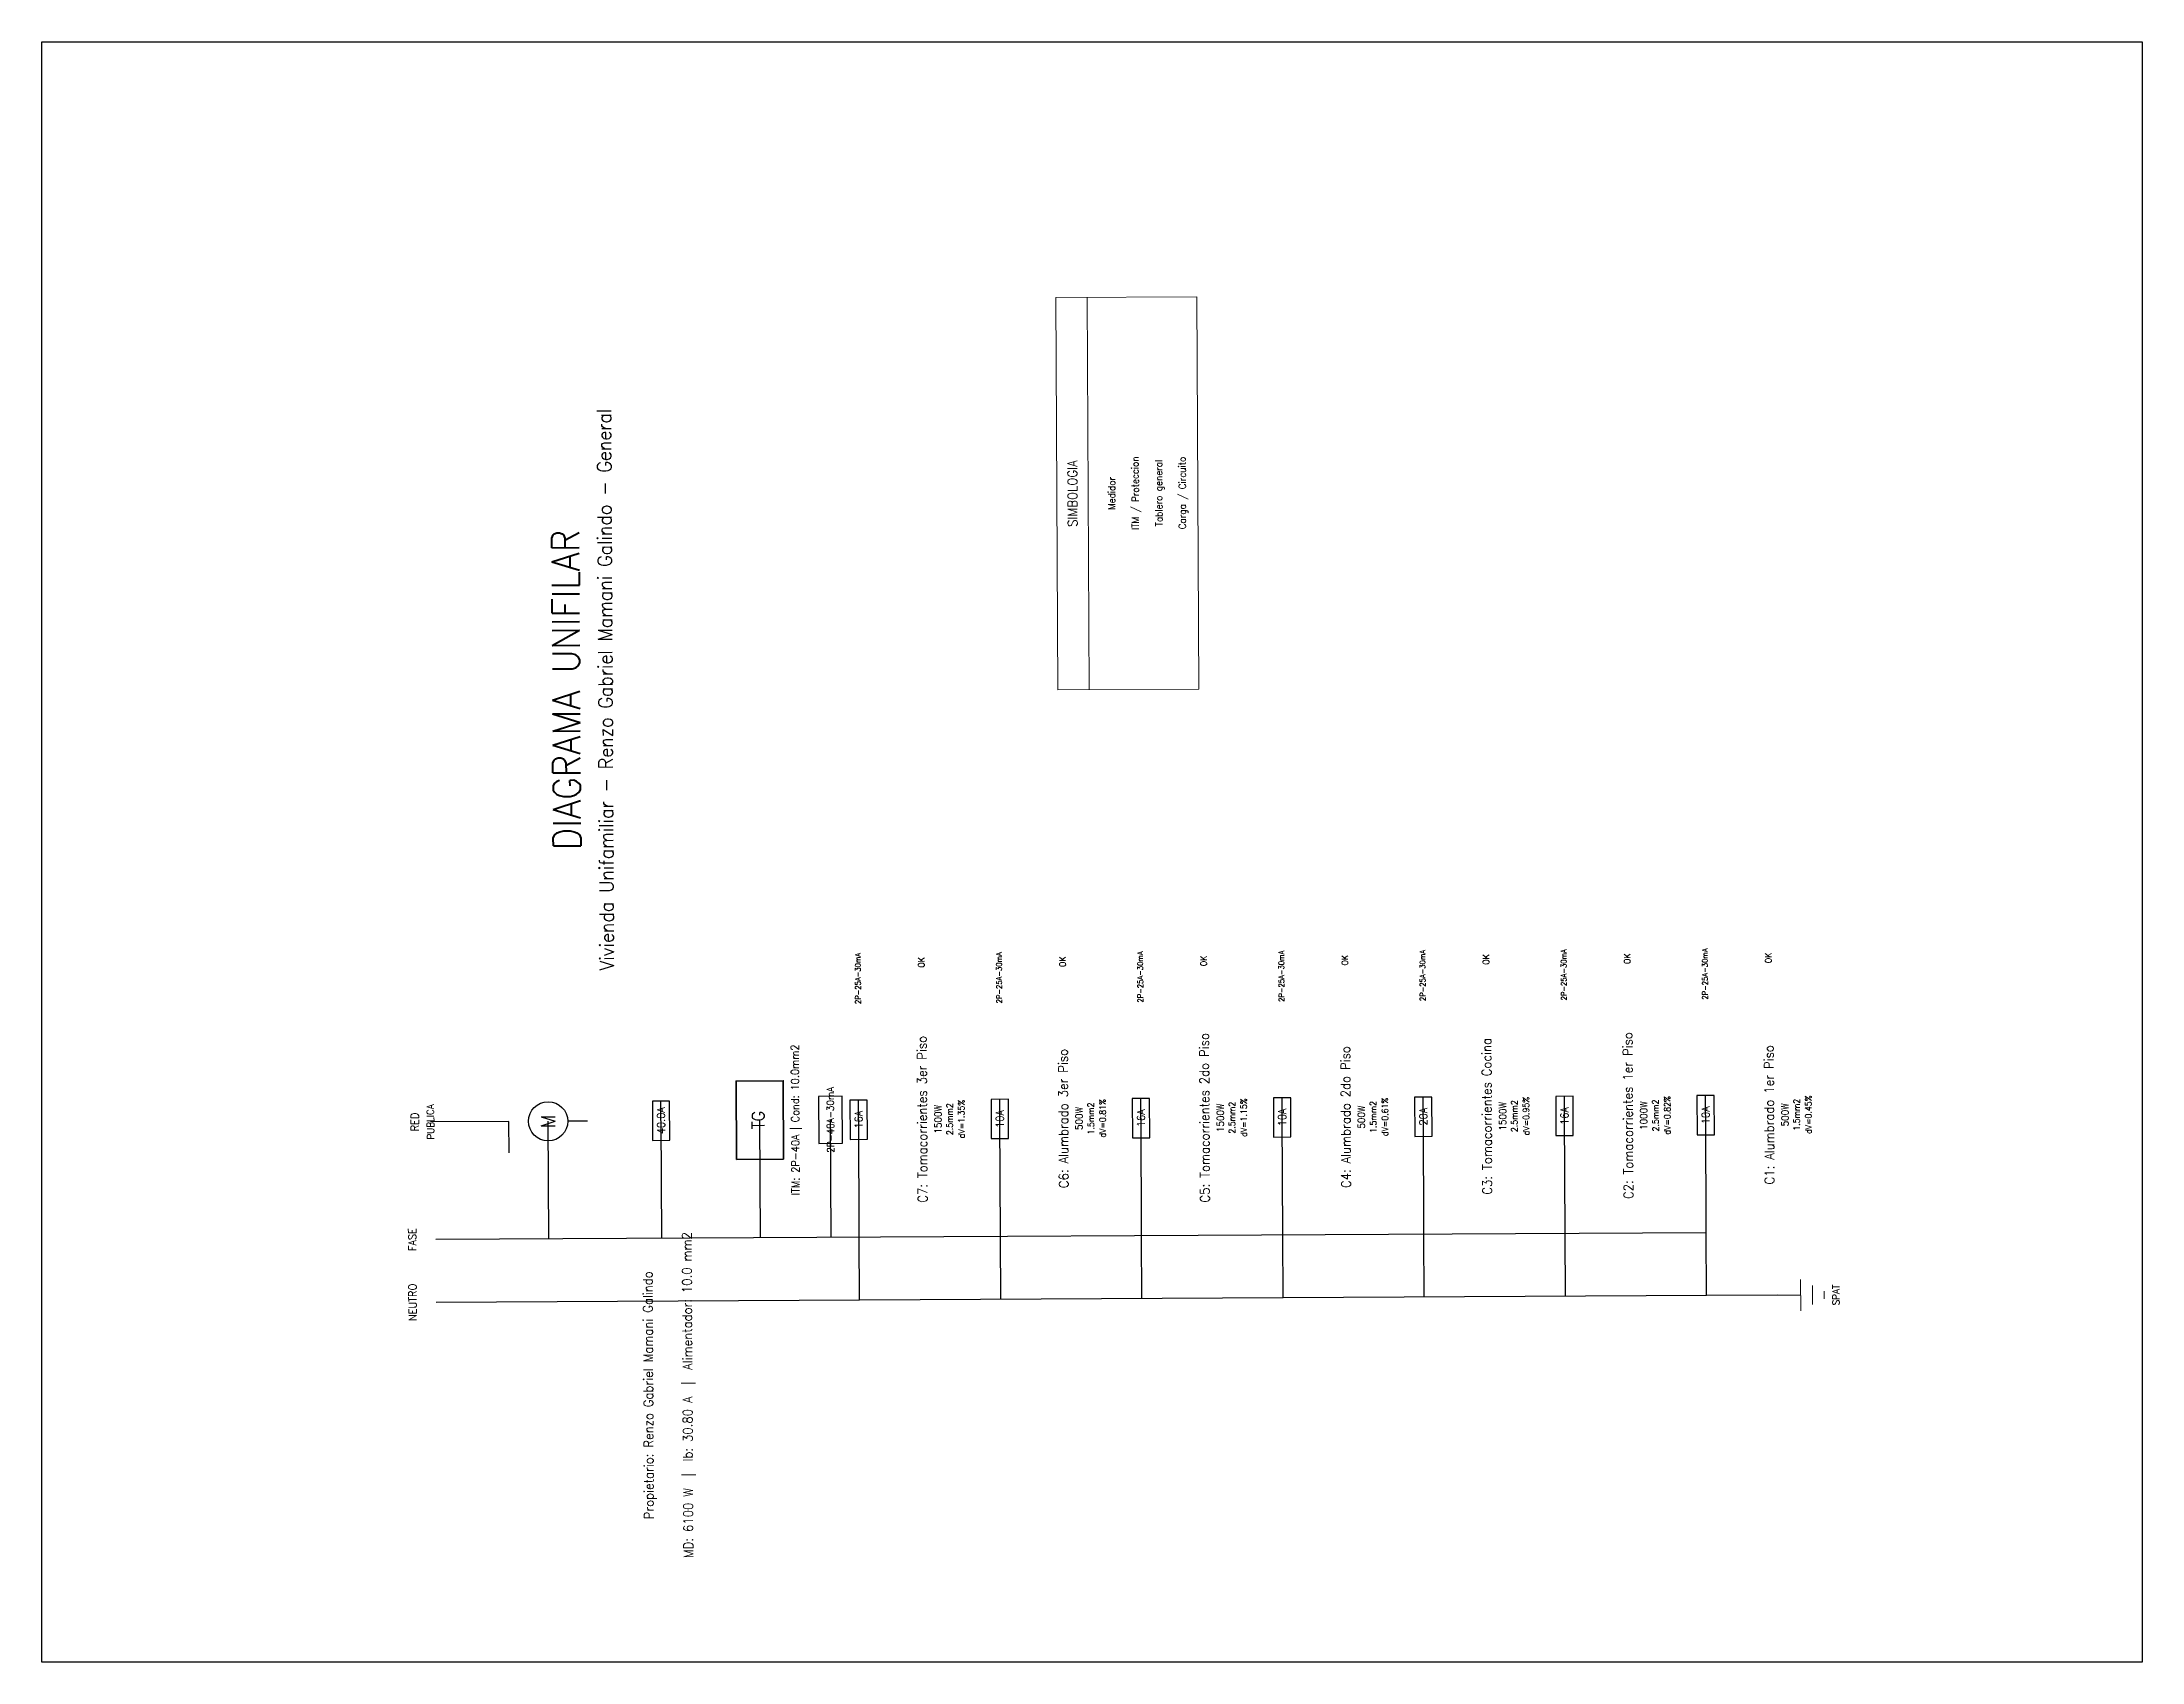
# Model space of a CAD drawing. Header units: metres. Extents: x -1 to 25.8, y 9.9 to 30.5.
import ezdxf
from ezdxf.enums import TextEntityAlignment as Align

# ---------------------------------------------------------------- set-up
doc = ezdxf.new("R2010")
doc.units = ezdxf.units.M
doc.layers.get('0').update_dxf_attribs({"linetype": 'CONTINUOUS'})
for name, color, linetype, lineweight in [('UNIFILAR_CARGA', 5, 'CONTINUOUS', 25), ('UNIFILAR_LINEAS', 7, 'CONTINUOUS', 25), ('UNIFILAR_MARCO', 8, 'CONTINUOUS', 18), ('UNIFILAR_MEDIDOR', 6, 'CONTINUOUS', 25), ('UNIFILAR_PROTECCION', 3, 'CONTINUOUS', 25), ('UNIFILAR_TABLERO', 1, 'CONTINUOUS', 35), ('UNIFILAR_TEXTOS', 7, 'CONTINUOUS', 13), ('UNIFILAR_TIERRA', 4, 'CONTINUOUS', 13)]:
    doc.layers.add(name, color=color, linetype=linetype, lineweight=lineweight)
doc.styles.get("Standard").update_dxf_attribs({"font": 'STANDARD'})

msp = doc.modelspace()

# ---------------------------------------------------------------- linework, layer by layer
msp.add_lwpolyline([(-0.954, 30.519), (25.824, 30.519), (25.824, 9.867), (-0.954, 9.867)], close=True)
at = {"layer": 'UNIFILAR_LINEAS'}
for p, q in [((5, 16.757), (4, 16.752)), ((5.002, 16.357), (5, 16.757)), ((5.508, 15.26), (5.5, 16.76)), ((6, 16.763), (5.75, 16.761)), ((6.948, 15.268), (6.94, 16.768)), ((8.208, 15.274), (8.2, 16.774)), ((9.108, 15.279), (9.1, 16.779)), ((9.468, 15.281), (9.46, 16.781)), ((11.268, 15.29), (11.26, 16.79)), ((13.068, 15.3), (13.06, 16.8)), ((14.868, 15.309), (14.86, 16.809)), ((16.668, 15.319), (16.66, 16.819)), ((18.468, 15.328), (18.46, 16.828)), ((20.268, 15.338), (20.26, 16.838)), ((20.268, 15.338), (4.068, 15.252)), ((9.472, 14.481), (9.468, 15.281)), ((11.272, 14.49), (11.268, 15.29)), ((13.072, 14.5), (13.068, 15.3)), ((14.872, 14.509), (14.868, 15.309)), ((16.672, 14.519), (16.668, 15.319)), ((18.472, 14.528), (18.468, 15.328)), ((20.272, 14.538), (20.268, 15.338)), ((20.272, 14.538), (4.072, 14.452)), ((21.172, 14.542), (20.272, 14.538))]:
    msp.add_line(p, q, dxfattribs=at)
at = {"layer": 'UNIFILAR_MARCO'}
msp.add_line((12.399, 22.263), (12.373, 27.263), dxfattribs=at)
msp.add_lwpolyline([(13.799, 22.27), (13.773, 27.27), (11.973, 27.261), (11.999, 22.261), (13.799, 22.27)], dxfattribs=at)
at = {"layer": 'UNIFILAR_MEDIDOR'}
msp.add_circle((5.5, 16.76), 0.25, dxfattribs=at)
at = {"layer": 'UNIFILAR_PROTECCION'}
for p, q in [((6.941, 16.518), (6.939, 17.018)), ((9.461, 16.531), (9.459, 17.031)), ((11.261, 16.54), (11.259, 17.04)), ((13.061, 16.55), (13.059, 17.05)), ((14.861, 16.559), (14.859, 17.059)), ((16.661, 16.569), (16.659, 17.069)), ((18.461, 16.578), (18.459, 17.078)), ((20.261, 16.588), (20.258, 17.088))]:
    msp.add_line(p, q, dxfattribs=at)
for points in [[(7.051, 16.518), (7.049, 17.018), (6.829, 17.017), (6.831, 16.517), (7.051, 16.518)], [(9.252, 16.48), (9.248, 17.08), (8.948, 17.078), (8.952, 16.478), (9.252, 16.48)], [(9.571, 16.531), (9.569, 17.031), (9.349, 17.03), (9.351, 16.53), (9.571, 16.531)], [(11.371, 16.541), (11.369, 17.041), (11.149, 17.04), (11.151, 16.54), (11.371, 16.541)], [(13.171, 16.55), (13.169, 17.05), (12.949, 17.049), (12.951, 16.549), (13.171, 16.55)], [(14.971, 16.56), (14.969, 17.06), (14.749, 17.059), (14.751, 16.559), (14.971, 16.56)], [(16.771, 16.569), (16.769, 17.069), (16.549, 17.068), (16.551, 16.568), (16.771, 16.569)], [(18.571, 16.579), (18.569, 17.079), (18.349, 17.078), (18.351, 16.578), (18.571, 16.579)], [(20.371, 16.588), (20.368, 17.088), (20.148, 17.087), (20.151, 16.587), (20.371, 16.588)]]:
    msp.add_lwpolyline(points, dxfattribs=at)
at = {"layer": 'UNIFILAR_TABLERO'}
msp.add_lwpolyline([(8.503, 16.276), (8.497, 17.276), (7.897, 17.273), (7.903, 16.273), (8.503, 16.276)], dxfattribs=at)
at = {"layer": 'UNIFILAR_TIERRA'}
for p, q in [((21.473, 14.344), (21.471, 14.744)), ((21.172, 14.542), (21.472, 14.544)), ((21.622, 14.425), (21.621, 14.665)), ((21.772, 14.495), (21.772, 14.595))]:
    msp.add_line(p, q, dxfattribs=at)

# ---------------------------------------------------------------- texts
at = {"layer": 'UNIFILAR_CARGA'}
for s, p in [('C7: Tomacorrientes 3er Piso', (10.27, 16.785)), ('C5: Tomacorrientes 2do Piso', (13.87, 16.804)), ('C4: Alumbrado 2do Piso', (15.67, 16.813)), ('C3: Tomacorrientes Cocina', (17.47, 16.823)), ('C2: Tomacorrientes 1er Piso', (19.27, 16.832)), ('C1: Alumbrado 1er Piso', (21.07, 16.842)), ('C6: Alumbrado 3er Piso', (12.07, 16.795))]:
    msp.add_text(s, height=0.12, rotation=90.301, dxfattribs=at).set_placement(p, align=Align.MIDDLE_CENTER)
at = {"layer": 'UNIFILAR_MEDIDOR'}
msp.add_text('M', height=0.18, rotation=90.301, dxfattribs=at).set_placement((5.5, 16.76), align=Align.MIDDLE_CENTER)
at = {"layer": 'UNIFILAR_PROTECCION'}
for s, height, p in [('2P-25A-30mA', 0.07, (9.45, 18.581)), ('OK', 0.08, (10.259, 18.785)), ('2P-25A-30mA', 0.07, (11.25, 18.59)), ('OK', 0.08, (12.059, 18.794)), ('2P-25A-30mA', 0.07, (13.05, 18.6)), ('OK', 0.08, (13.859, 18.804)), ('2P-25A-30mA', 0.07, (14.85, 18.609)), ('OK', 0.08, (15.659, 18.813)), ('2P-25A-30mA', 0.07, (16.65, 18.619)), ('OK', 0.08, (17.459, 18.823)), ('2P-25A-30mA', 0.07, (18.45, 18.628)), ('OK', 0.08, (19.259, 18.832)), ('2P-25A-30mA', 0.07, (20.25, 18.638)), ('OK', 0.08, (21.059, 18.842)), ('2P-40A-30mA', 0.09, (9.1, 16.779)), ('40.0A', 0.1, (6.94, 16.768)), ('16A', 0.1, (9.46, 16.781)), ('10A', 0.1, (11.26, 16.79)), ('16A', 0.1, (13.06, 16.8)), ('10A', 0.1, (14.86, 16.809)), ('20A', 0.1, (16.66, 16.819)), ('16A', 0.1, (18.46, 16.828)), ('10A', 0.1, (20.26, 16.838))]:
    msp.add_text(s, height=height, rotation=90.301, dxfattribs=at).set_placement(p, align=Align.MIDDLE_CENTER)
at = {"layer": 'UNIFILAR_TABLERO'}
msp.add_text('TG', height=0.16, rotation=90.301, dxfattribs=at).set_placement((8.18, 16.774), align=Align.MIDDLE_CENTER)
at = {"layer": 'UNIFILAR_TEXTOS'}
for s, height, p in [('Vivienda Unifamiliar - Renzo Gabriel Mamani Galindo - General', 0.18, (6.231, 22.264)), ('SIMBOLOGIA', 0.12, (12.186, 24.762)), ('ITM / Proteccion', 0.09, (12.986, 24.766)), ('Tablero general', 0.09, (13.286, 24.768)), ('Carga / Circuito', 0.09, (13.586, 24.769)), ('Medidor', 0.09, (12.686, 24.764)), ('DIAGRAMA UNIFILAR', 0.35, (5.731, 22.261)), ('ITM: 2P-40A | Cond: 10.0mm2', 0.1, (8.65, 16.777)), ('PUBLICA', 0.09, (4, 16.752)), ('1500W', 0.09, (10.47, 16.786)), ('2.5mm2', 0.08, (10.62, 16.787)), ('dV=1.35%', 0.08, (10.77, 16.788)), ('500W', 0.09, (12.27, 16.796)), ('1.5mm2', 0.08, (12.42, 16.796)), ('dV=0.81%', 0.08, (12.57, 16.797)), ('1500W', 0.09, (14.07, 16.805)), ('2.5mm2', 0.08, (14.22, 16.806)), ('dV=1.15%', 0.08, (14.37, 16.807)), ('500W', 0.09, (15.87, 16.814)), ('1.5mm2', 0.08, (16.02, 16.815)), ('dV=0.61%', 0.08, (16.17, 16.816)), ('1500W', 0.09, (17.67, 16.824)), ('2.5mm2', 0.08, (17.82, 16.825)), ('dV=0.95%', 0.08, (17.97, 16.826)), ('1000W', 0.09, (19.47, 16.833)), ('2.5mm2', 0.08, (19.62, 16.834)), ('dV=0.82%', 0.08, (19.77, 16.835)), ('500W', 0.09, (21.27, 16.843)), ('1.5mm2', 0.08, (21.42, 16.844)), ('dV=0.45%', 0.08, (21.57, 16.844)), ('RED', 0.1, (3.8, 16.751)), ('FASE', 0.1, (3.768, 15.251)), ('MD: 6100 W  |  Ib: 30.80 A  |  Alimentador: 10.0 mm2', 0.12, (7.278, 13.269)), ('Propietario: Renzo Gabriel Mamani Galindo', 0.12, (6.778, 13.267)), ('NEUTRO', 0.1, (3.772, 14.451))]:
    msp.add_text(s, height=height, rotation=90.301, dxfattribs=at).set_placement(p, align=Align.MIDDLE_CENTER)
at = {"layer": 'UNIFILAR_TIERRA'}
msp.add_text('SPAT', height=0.09, rotation=90.301, dxfattribs=at).set_placement((21.922, 14.546), align=Align.MIDDLE_CENTER)

doc.saveas('drawing.dxf')
